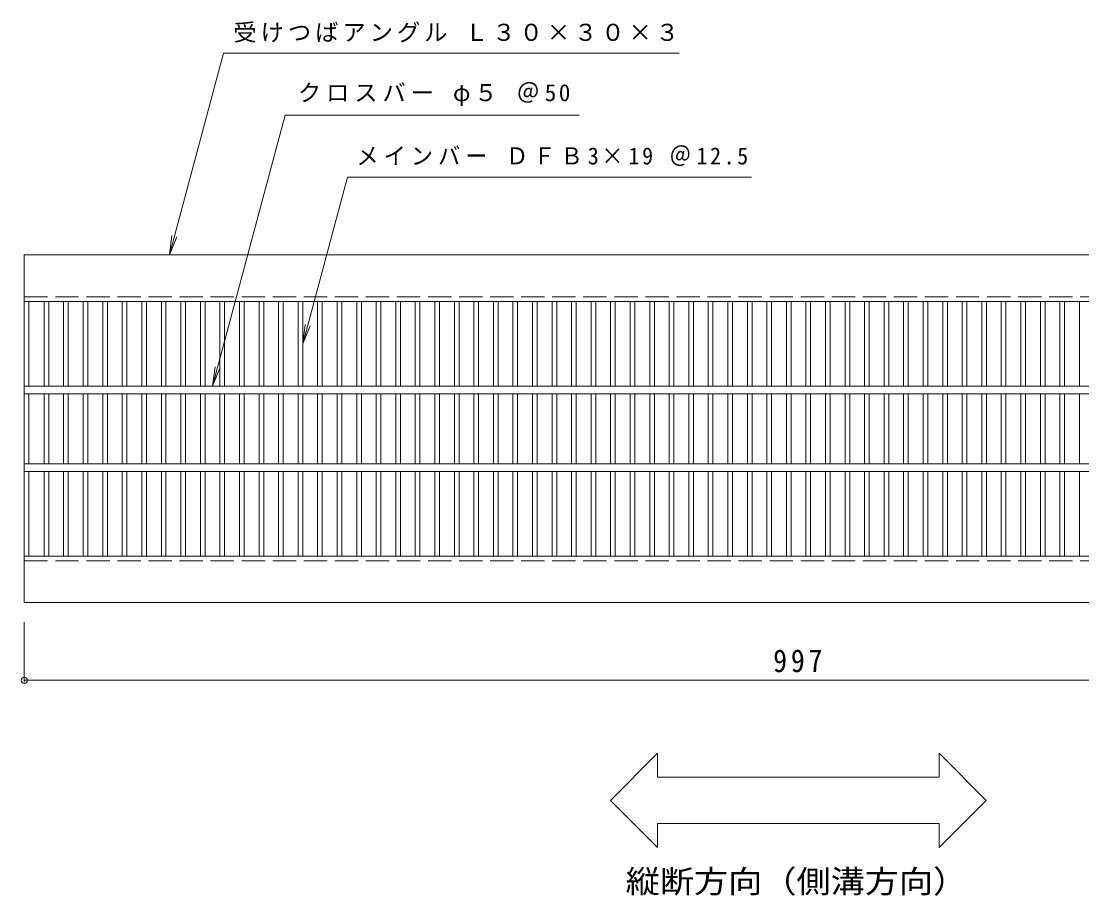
# Model space of a CAD drawing. Units: millimetres, scale not verified. Extents: x -898 to 910, y -686 to 601.
# Drawn here: x -679 to 4, y 37 to 601 of the extents above; entities that cross this region are included whole.
import ezdxf
from ezdxf.enums import TextEntityAlignment as Align

# ---------------------------------------------------------------- set-up
doc = ezdxf.new("R2010")
doc.units = ezdxf.units.MM
doc.header["$LTSCALE"] = 5
doc.header["$PDMODE"] = 32
doc.header["$PDSIZE"] = 4
doc.linetypes.add('DASHED3', pattern=[4, 3, -1])
for name, color, linetype, lineweight in [('4-1', 2, 'Continuous', 9), ('4-2', 3, 'Continuous', 9), ('4-4', 7, 'Continuous', 9), ('4-5', 7, 'Continuous', 9)]:
    doc.layers.add(name, color=color, linetype=linetype, lineweight=lineweight)
doc.styles.add('ＭＳ ゴシック', font='')
doc.styles.get('ＭＳ ゴシック').set_extended_font_data('MS Gothic')

msp = doc.modelspace()

# ---------------------------------------------------------------- linework, layer by layer
at = {"layer": '4-1'}
for p, q in [((-676.812, 450.339), (320.188, 450.339)), ((-676.812, 420.339), (-676.812, 450.339)), ((-676.812, 420.339), (320.188, 420.339)), ((-676.812, 226.339), (320.188, 226.339))]:
    msp.add_line(p, q, dxfattribs=at)
at = {"layer": '4-1', "linetype": 'DASHED3'}
for p, q in [((-676.812, 423.339), (320.188, 423.339)), ((-676.812, 253.339), (320.188, 253.339))]:
    msp.add_line(p, q, dxfattribs=at)
at = {"layer": '4-1'}
msp.add_lwpolyline([(-676.812, 226.339), (-676.812, 256.339), (320.188, 256.339)], dxfattribs=at)
at = {"layer": '4-2'}
for p, q in [((-676.812, 420.339), (-676.812, 256.339)), ((-673.812, 365.839), (-673.812, 420.339)), ((-664.053, 420.339), (-664.053, 365.839)), ((-661.052, 420.339), (-661.052, 365.839)), ((-651.473, 420.339), (-651.473, 365.839)), ((-648.473, 420.339), (-648.473, 365.839)), ((-638.893, 420.339), (-638.893, 365.839)), ((-635.893, 420.339), (-635.893, 365.839)), ((-626.312, 420.339), (-626.312, 365.839)), ((-623.313, 420.339), (-623.313, 365.839)), ((-613.732, 420.339), (-613.732, 365.839)), ((-610.733, 420.339), (-610.733, 365.839)), ((-601.152, 420.339), (-601.152, 365.839)), ((-598.153, 420.339), (-598.153, 365.839)), ((-588.572, 420.339), (-588.572, 365.839)), ((-585.572, 420.339), (-585.572, 365.839)), ((-575.993, 420.339), (-575.993, 365.839)), ((-572.992, 420.339), (-572.992, 365.839)), ((-563.413, 420.339), (-563.413, 365.839)), ((-560.412, 420.339), (-560.412, 365.839)), ((-550.833, 420.339), (-550.833, 365.839)), ((-547.833, 420.339), (-547.833, 365.839)), ((-538.253, 420.339), (-538.253, 365.839)), ((-535.253, 420.339), (-535.253, 365.839)), ((-525.673, 420.339), (-525.673, 365.839)), ((-522.673, 420.339), (-522.673, 365.839)), ((-513.093, 420.339), (-513.093, 365.839)), ((-510.092, 420.339), (-510.092, 365.839)), ((-500.513, 420.339), (-500.513, 365.839)), ((-497.512, 420.339), (-497.512, 365.839)), ((-487.932, 420.339), (-487.932, 365.839)), ((-484.932, 420.339), (-484.932, 365.839)), ((-475.352, 420.339), (-475.352, 365.839)), ((-472.352, 420.339), (-472.352, 365.839)), ((-462.773, 420.339), (-462.773, 365.839)), ((-459.772, 420.339), (-459.772, 365.839)), ((-450.193, 420.339), (-450.193, 365.839)), ((-447.192, 420.339), (-447.192, 365.839)), ((-437.613, 420.339), (-437.613, 365.839)), ((-434.612, 420.339), (-434.612, 365.839)), ((-425.033, 420.339), (-425.033, 365.839)), ((-422.032, 420.339), (-422.032, 365.839)), ((-412.452, 420.339), (-412.452, 365.839)), ((-409.453, 420.339), (-409.453, 365.839)), ((-399.872, 420.339), (-399.872, 365.839)), ((-396.873, 420.339), (-396.873, 365.839)), ((-387.292, 420.339), (-387.292, 365.839)), ((-384.292, 420.339), (-384.292, 365.839)), ((-374.712, 420.339), (-374.712, 365.839)), ((-371.712, 420.339), (-371.712, 365.839)), ((-362.132, 420.339), (-362.132, 365.839)), ((-359.132, 420.339), (-359.132, 365.839)), ((-349.552, 420.339), (-349.552, 365.839)), ((-346.552, 420.339), (-346.552, 365.839)), ((-336.972, 420.339), (-336.972, 365.839)), ((-333.972, 420.339), (-333.972, 365.839)), ((-324.392, 420.339), (-324.392, 365.839)), ((-321.392, 420.339), (-321.392, 365.839)), ((-311.813, 420.339), (-311.813, 365.839)), ((-308.812, 420.339), (-308.812, 365.839)), ((-299.233, 420.339), (-299.233, 365.839)), ((-296.232, 420.339), (-296.232, 365.839)), ((-286.652, 420.339), (-286.652, 365.839)), ((-283.652, 420.339), (-283.652, 365.839)), ((-274.072, 420.339), (-274.072, 365.839)), ((-271.072, 420.339), (-271.072, 365.839)), ((-261.492, 420.339), (-261.492, 365.839)), ((-258.492, 420.339), (-258.492, 365.839)), ((-248.912, 420.339), (-248.912, 365.839)), ((-245.912, 420.339), (-245.912, 365.839)), ((-236.332, 420.339), (-236.332, 365.839)), ((-233.332, 420.339), (-233.332, 365.839)), ((-223.752, 420.339), (-223.752, 365.839)), ((-220.752, 420.339), (-220.752, 365.839)), ((-211.172, 420.339), (-211.172, 365.839)), ((-208.172, 420.339), (-208.172, 365.839)), ((-198.592, 420.339), (-198.592, 365.839)), ((-195.592, 420.339), (-195.592, 365.839)), ((-186.012, 420.339), (-186.012, 365.839)), ((-183.012, 420.339), (-183.012, 365.839)), ((-173.432, 420.339), (-173.432, 365.839)), ((-170.432, 420.339), (-170.432, 365.839)), ((-160.852, 420.339), (-160.852, 365.839)), ((-157.852, 420.339), (-157.852, 365.839)), ((-148.272, 420.339), (-148.272, 365.839)), ((-145.272, 420.339), (-145.272, 365.839)), ((-135.692, 420.339), (-135.692, 365.839)), ((-132.692, 420.339), (-132.692, 365.839)), ((-123.112, 420.339), (-123.112, 365.839)), ((-120.112, 420.339), (-120.112, 365.839)), ((-110.532, 420.339), (-110.532, 365.839)), ((-107.532, 420.339), (-107.532, 365.839)), ((-97.952, 420.339), (-97.952, 365.839)), ((-94.952, 420.339), (-94.952, 365.839)), ((-85.372, 420.339), (-85.372, 365.839)), ((-82.372, 420.339), (-82.372, 365.839)), ((-72.792, 420.339), (-72.792, 365.839)), ((-69.792, 420.339), (-69.792, 365.839)), ((-60.212, 420.339), (-60.212, 365.839)), ((-57.212, 420.339), (-57.212, 365.839)), ((-47.632, 420.339), (-47.632, 365.839)), ((-44.632, 420.339), (-44.632, 365.839)), ((-35.052, 420.339), (-35.052, 365.839)), ((-32.052, 420.339), (-32.052, 365.839)), ((-22.472, 420.339), (-22.472, 365.839)), ((-19.472, 420.339), (-19.472, 365.839)), ((-9.892, 420.339), (-9.892, 365.839)), ((-6.892, 420.339), (-6.892, 365.839)), ((2.688, 420.339), (2.688, 365.839)), ((-676.812, 365.839), (320.188, 365.839)), ((-676.812, 360.839), (320.188, 360.839)), ((-673.812, 315.839), (-673.812, 360.839)), ((-664.053, 360.839), (-664.053, 315.839)), ((-661.052, 360.839), (-661.052, 315.839)), ((-651.473, 360.839), (-651.473, 315.839)), ((-648.473, 360.839), (-648.473, 315.839)), ((-638.893, 360.839), (-638.893, 315.839)), ((-635.893, 360.839), (-635.893, 315.839)), ((-626.312, 360.839), (-626.312, 315.839)), ((-623.313, 360.839), (-623.313, 315.839)), ((-613.732, 360.839), (-613.732, 315.839)), ((-610.733, 360.839), (-610.733, 315.839)), ((-601.152, 360.839), (-601.152, 315.839)), ((-598.153, 360.839), (-598.153, 315.839)), ((-588.572, 360.839), (-588.572, 315.839)), ((-585.572, 360.839), (-585.572, 315.839)), ((-575.993, 360.839), (-575.993, 315.839)), ((-572.992, 360.839), (-572.992, 315.839)), ((-563.413, 360.839), (-563.413, 315.839)), ((-560.412, 360.839), (-560.412, 315.839)), ((-550.833, 360.839), (-550.833, 315.839)), ((-547.833, 360.839), (-547.833, 315.839)), ((-538.253, 360.839), (-538.253, 315.839)), ((-535.253, 360.839), (-535.253, 315.839)), ((-525.673, 360.839), (-525.673, 315.839)), ((-522.673, 360.839), (-522.673, 315.839)), ((-513.093, 360.839), (-513.093, 315.839)), ((-510.092, 360.839), (-510.092, 315.839)), ((-500.513, 360.839), (-500.513, 315.839)), ((-497.512, 360.839), (-497.512, 315.839)), ((-487.932, 360.839), (-487.932, 315.839)), ((-484.932, 360.839), (-484.932, 315.839)), ((-475.352, 360.839), (-475.352, 315.839)), ((-472.352, 360.839), (-472.352, 315.839)), ((-462.773, 360.839), (-462.773, 315.839)), ((-459.772, 360.839), (-459.772, 315.839)), ((-450.193, 360.839), (-450.193, 315.839)), ((-447.192, 360.839), (-447.192, 315.839)), ((-437.613, 360.839), (-437.613, 315.839)), ((-434.612, 360.839), (-434.612, 315.839)), ((-425.033, 360.839), (-425.033, 315.839)), ((-422.032, 360.839), (-422.032, 315.839)), ((-412.452, 360.839), (-412.452, 315.839)), ((-409.453, 360.839), (-409.453, 315.839)), ((-399.872, 360.839), (-399.872, 315.839)), ((-396.873, 360.839), (-396.873, 315.839)), ((-387.292, 360.839), (-387.292, 315.839)), ((-384.292, 360.839), (-384.292, 315.839)), ((-374.712, 360.839), (-374.712, 315.839)), ((-371.712, 360.839), (-371.712, 315.839)), ((-362.132, 360.839), (-362.132, 315.839)), ((-359.132, 360.839), (-359.132, 315.839)), ((-349.552, 360.839), (-349.552, 315.839)), ((-346.552, 360.839), (-346.552, 315.839)), ((-336.972, 360.839), (-336.972, 315.839)), ((-333.972, 360.839), (-333.972, 315.839)), ((-324.392, 360.839), (-324.392, 315.839)), ((-321.392, 360.839), (-321.392, 315.839)), ((-311.813, 360.839), (-311.813, 315.839)), ((-308.812, 360.839), (-308.812, 315.839)), ((-299.233, 360.839), (-299.233, 315.839)), ((-296.232, 360.839), (-296.232, 315.839)), ((-286.652, 360.839), (-286.652, 315.839)), ((-283.652, 360.839), (-283.652, 315.839)), ((-274.072, 360.839), (-274.072, 315.839)), ((-271.072, 360.839), (-271.072, 315.839)), ((-261.492, 360.839), (-261.492, 315.839)), ((-258.492, 360.839), (-258.492, 315.839)), ((-248.912, 360.839), (-248.912, 315.839)), ((-245.912, 360.839), (-245.912, 315.839)), ((-236.332, 360.839), (-236.332, 315.839)), ((-233.332, 360.839), (-233.332, 315.839)), ((-223.752, 360.839), (-223.752, 315.839)), ((-220.752, 360.839), (-220.752, 315.839)), ((-211.172, 360.839), (-211.172, 315.839)), ((-208.172, 360.839), (-208.172, 315.839)), ((-198.592, 360.839), (-198.592, 315.839)), ((-195.592, 360.839), (-195.592, 315.839)), ((-186.012, 360.839), (-186.012, 315.839)), ((-183.012, 360.839), (-183.012, 315.839)), ((-173.432, 360.839), (-173.432, 315.839)), ((-170.432, 360.839), (-170.432, 315.839)), ((-160.852, 360.839), (-160.852, 315.839)), ((-157.852, 360.839), (-157.852, 315.839)), ((-148.272, 360.839), (-148.272, 315.839)), ((-145.272, 360.839), (-145.272, 315.839)), ((-135.692, 360.839), (-135.692, 315.839)), ((-132.692, 360.839), (-132.692, 315.839)), ((-123.112, 360.839), (-123.112, 315.839)), ((-120.112, 360.839), (-120.112, 315.839)), ((-110.532, 360.839), (-110.532, 315.839)), ((-107.532, 360.839), (-107.532, 315.839)), ((-97.952, 360.839), (-97.952, 315.839)), ((-94.952, 360.839), (-94.952, 315.839)), ((-85.372, 360.839), (-85.372, 315.839)), ((-82.372, 360.839), (-82.372, 315.839)), ((-72.792, 360.839), (-72.792, 315.839)), ((-69.792, 360.839), (-69.792, 315.839)), ((-60.212, 360.839), (-60.212, 315.839)), ((-57.212, 360.839), (-57.212, 315.839)), ((-47.632, 360.839), (-47.632, 315.839)), ((-44.632, 360.839), (-44.632, 315.839)), ((-35.052, 360.839), (-35.052, 315.839)), ((-32.052, 360.839), (-32.052, 315.839)), ((-22.472, 360.839), (-22.472, 315.839)), ((-19.472, 360.839), (-19.472, 315.839)), ((-9.892, 360.839), (-9.892, 315.839)), ((-6.892, 360.839), (-6.892, 315.839)), ((2.688, 360.839), (2.688, 315.839)), ((-676.812, 315.839), (320.188, 315.839)), ((-676.812, 310.839), (320.188, 310.839)), ((-673.812, 256.339), (-673.812, 310.839)), ((-664.053, 310.839), (-664.053, 256.339)), ((-661.052, 310.839), (-661.052, 256.339)), ((-651.473, 310.839), (-651.473, 256.339)), ((-648.473, 310.839), (-648.473, 256.339)), ((-638.893, 310.839), (-638.893, 256.339)), ((-635.893, 310.839), (-635.893, 256.339)), ((-626.312, 310.839), (-626.312, 256.339)), ((-623.313, 310.839), (-623.313, 256.339)), ((-613.732, 310.839), (-613.732, 256.339)), ((-610.733, 310.839), (-610.733, 256.339)), ((-601.152, 310.839), (-601.152, 256.339)), ((-598.153, 310.839), (-598.153, 256.339)), ((-588.572, 310.839), (-588.572, 256.339)), ((-585.572, 310.839), (-585.572, 256.339)), ((-575.993, 310.839), (-575.993, 256.339)), ((-572.992, 310.839), (-572.992, 256.339)), ((-563.413, 310.839), (-563.413, 256.339)), ((-560.412, 310.839), (-560.412, 256.339)), ((-550.833, 310.839), (-550.833, 256.339)), ((-547.833, 310.839), (-547.833, 256.339)), ((-538.253, 310.839), (-538.253, 256.339)), ((-535.253, 310.839), (-535.253, 256.339)), ((-525.673, 310.839), (-525.673, 256.339)), ((-522.673, 310.839), (-522.673, 256.339)), ((-513.093, 310.839), (-513.093, 256.339)), ((-510.092, 310.839), (-510.092, 256.339)), ((-500.513, 310.839), (-500.513, 256.339)), ((-497.512, 310.839), (-497.512, 256.339)), ((-487.932, 310.839), (-487.932, 256.339)), ((-484.932, 310.839), (-484.932, 256.339)), ((-475.352, 310.839), (-475.352, 256.339)), ((-472.352, 310.839), (-472.352, 256.339)), ((-462.773, 310.839), (-462.773, 256.339)), ((-459.772, 310.839), (-459.772, 256.339)), ((-450.193, 310.839), (-450.193, 256.339)), ((-447.192, 310.839), (-447.192, 256.339)), ((-437.613, 310.839), (-437.613, 256.339)), ((-434.612, 310.839), (-434.612, 256.339)), ((-425.033, 310.839), (-425.033, 256.339)), ((-422.032, 310.839), (-422.032, 256.339)), ((-412.452, 310.839), (-412.452, 256.339)), ((-409.453, 310.839), (-409.453, 256.339)), ((-399.872, 310.839), (-399.872, 256.339)), ((-396.873, 310.839), (-396.873, 256.339)), ((-387.292, 310.839), (-387.292, 256.339)), ((-384.292, 310.839), (-384.292, 256.339)), ((-374.712, 310.839), (-374.712, 256.339)), ((-371.712, 310.839), (-371.712, 256.339)), ((-362.132, 310.839), (-362.132, 256.339)), ((-359.132, 310.839), (-359.132, 256.339)), ((-349.552, 310.839), (-349.552, 256.339)), ((-346.552, 310.839), (-346.552, 256.339)), ((-336.972, 310.839), (-336.972, 256.339)), ((-333.972, 310.839), (-333.972, 256.339)), ((-324.392, 310.839), (-324.392, 256.339)), ((-321.392, 310.839), (-321.392, 256.339)), ((-311.813, 310.839), (-311.813, 256.339)), ((-308.812, 310.839), (-308.812, 256.339)), ((-299.233, 310.839), (-299.233, 256.339)), ((-296.232, 310.839), (-296.232, 256.339)), ((-286.652, 310.839), (-286.652, 256.339)), ((-283.652, 310.839), (-283.652, 256.339)), ((-274.072, 310.839), (-274.072, 256.339)), ((-271.072, 310.839), (-271.072, 256.339)), ((-261.492, 310.839), (-261.492, 256.339)), ((-258.492, 310.839), (-258.492, 256.339)), ((-248.912, 310.839), (-248.912, 256.339)), ((-245.912, 310.839), (-245.912, 256.339)), ((-236.332, 310.839), (-236.332, 256.339)), ((-233.332, 310.839), (-233.332, 256.339)), ((-223.752, 310.839), (-223.752, 256.339)), ((-220.752, 310.839), (-220.752, 256.339)), ((-211.172, 310.839), (-211.172, 256.339)), ((-208.172, 310.839), (-208.172, 256.339)), ((-198.592, 310.839), (-198.592, 256.339)), ((-195.592, 310.839), (-195.592, 256.339)), ((-186.012, 310.839), (-186.012, 256.339)), ((-183.012, 310.839), (-183.012, 256.339)), ((-173.432, 310.839), (-173.432, 256.339)), ((-170.432, 310.839), (-170.432, 256.339)), ((-160.852, 310.839), (-160.852, 256.339)), ((-157.852, 310.839), (-157.852, 256.339)), ((-148.272, 310.839), (-148.272, 256.339)), ((-145.272, 310.839), (-145.272, 256.339)), ((-135.692, 310.839), (-135.692, 256.339)), ((-132.692, 310.839), (-132.692, 256.339)), ((-123.112, 310.839), (-123.112, 256.339)), ((-120.112, 310.839), (-120.112, 256.339)), ((-110.532, 310.839), (-110.532, 256.339)), ((-107.532, 310.839), (-107.532, 256.339)), ((-97.952, 310.839), (-97.952, 256.339)), ((-94.952, 310.839), (-94.952, 256.339)), ((-85.372, 310.839), (-85.372, 256.339)), ((-82.372, 310.839), (-82.372, 256.339)), ((-72.792, 310.839), (-72.792, 256.339)), ((-69.792, 310.839), (-69.792, 256.339)), ((-60.212, 310.839), (-60.212, 256.339)), ((-57.212, 310.839), (-57.212, 256.339)), ((-47.632, 310.839), (-47.632, 256.339)), ((-44.632, 310.839), (-44.632, 256.339)), ((-35.052, 310.839), (-35.052, 256.339)), ((-32.052, 310.839), (-32.052, 256.339)), ((-22.472, 310.839), (-22.472, 256.339)), ((-19.472, 310.839), (-19.472, 256.339)), ((-9.892, 310.839), (-9.892, 256.339)), ((-6.892, 310.839), (-6.892, 256.339)), ((2.688, 310.839), (2.688, 256.339))]:
    msp.add_line(p, q, dxfattribs=at)
at = {"layer": '4-4'}
for p, q in [((-676.812, 213.839), (-676.812, 174.839)), ((-676.812, 176.339), (320.188, 176.339))]:
    msp.add_line(p, q, dxfattribs=at)
msp.add_point((-676.812, 176.339), dxfattribs=at)
at = {"layer": '4-5'}
for p, q in [((-555.623, 365.839), (-508.865, 540.339)), ((-508.865, 540.339), (-319.549, 540.339)), ((-497.512, 393.089), (-468.775, 500.339)), ((-468.775, 500.339), (-208.611, 500.339)), ((-583.384, 450.339), (-581.752, 462.732)), ((-583.384, 450.339), (-578.6, 461.888)), ((-497.512, 393.089), (-495.881, 405.482)), ((-497.512, 393.089), (-492.729, 404.638)), ((-555.623, 365.839), (-553.991, 378.232)), ((-555.623, 365.839), (-550.839, 377.388)), ((-268.95, 129.277), (-299.256, 98.971)), ((-268.95, 129.277), (-268.95, 113.971)), ((-87.675, 129.277), (-57.369, 98.971)), ((-87.675, 129.277), (-87.675, 113.971)), ((-268.95, 113.971), (-87.675, 113.971)), ((-299.256, 98.971), (-268.95, 68.665)), ((-57.369, 98.971), (-87.675, 68.665)), ((-268.95, 83.971), (-268.95, 68.665)), ((-268.95, 83.971), (-87.675, 83.971)), ((-87.675, 83.971), (-87.675, 68.665))]:
    msp.add_line(p, q, dxfattribs=at)
msp.add_lwpolyline([(-583.384, 450.339), (-548.55, 580.339), (-255.099, 580.339)], dxfattribs=at)

# ---------------------------------------------------------------- texts
at = {"layer": '4-4', "color": 2, "insert": (-194.562, 181.339), "char_height": 14.66, "attachment_point": 7, "style": 'ＭＳ ゴシック'}
msp.add_mtext('\\T1.27;\\W0.9;997', dxfattribs=at)
at = {"layer": '4-5', "color": 2, "style": 'ＭＳ ゴシック', "width": 1.1}
msp.add_text('縦断方向（側溝方向）', height=14.66, dxfattribs=at).set_placement((-289.562, 35.01), align=Align.BOTTOM_LEFT)
at = {"layer": '4-5', "char_height": 11, "attachment_point": 7, "style": 'ＭＳ ゴシック'}
for s, insert in [('\\T1.17;受けつばアングル\\~Ｌ３０×３０×３', (-542.179, 587.052)), ('\\T1.21;クロスバー\\~φ５\\~＠50', (-500.647, 546.328)), ('\\T1.23;\\W0.95;メインバー\\~ＤＦＢ3×19\\~＠12.5', (-462.948, 507.575))]:
    msp.add_mtext(s, dxfattribs=dict(at, insert=insert))

doc.saveas('drawing.dxf')
